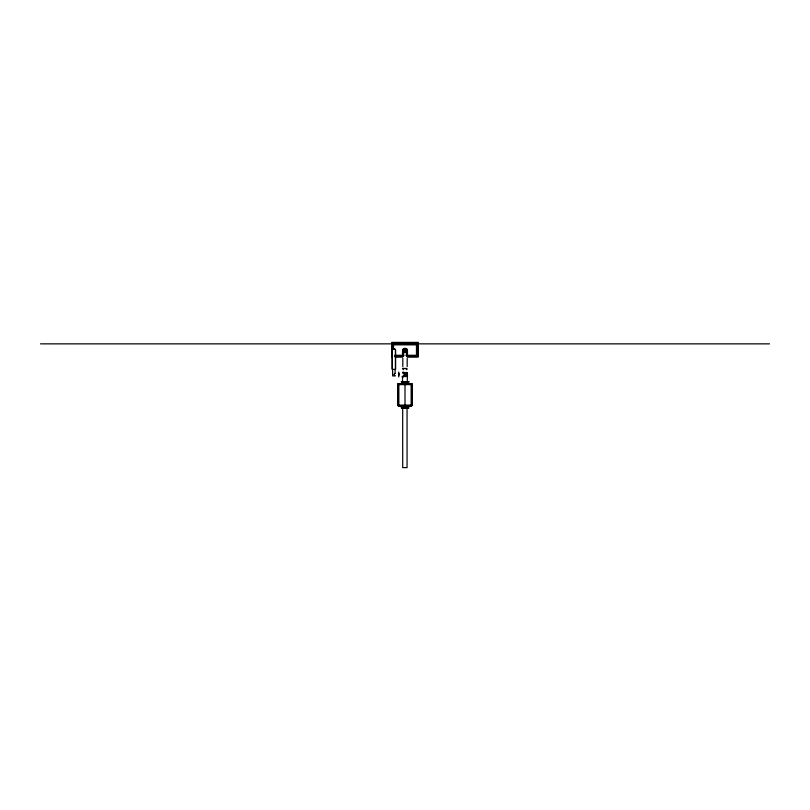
<?xml version="1.0" encoding="UTF-8"?>
<svg xmlns="http://www.w3.org/2000/svg" width="810" height="810" viewBox="0 0 810 810"><rect width="100%" height="100%" fill="white"/><g stroke="black" fill="none" stroke-linecap="round" stroke-linejoin="round"><path stroke-width="1.21" d="M392.637 369.37L392.637 375.931L395.077 375.931M402.529 376.994L402.499 381.763L403.258 381.753M402.813 366.576L402.813 358.384M407.177 366.576L407.187 358.384M407.44 374.979L407.045 376.225M402.965 377.075L404.838 374.716M402.793 376.721L404.878 374.635M394.996 373.39L393.883 374.503L394.996 375.637M402.853 376.67L402.367 376.63M404.798 374.676L402.084 376.863M406.742 381.753L408.685 381.763L408.108 381.773M401.638 381.753C399.836 381.773 404.089 381.743 402.054 381.773M405.385 381.753L407.643 381.763M402.975 369.532L403.623 369.552M407.025 369.542L406.195 369.552M407.369 381.763L406.134 381.753M407.248 381.753L407.47 374.524M402.236 381.955L402.924 381.966L401.578 381.976M401.719 407.794L401.102 407.784L403.026 407.774M404.251 407.977L402.357 407.987L403.552 407.977M406.893 407.977L408.685 407.987L408.108 407.997M408.25 381.773L408.898 381.763L407.946 381.773M401.75 407.977L402.205 407.997M407.43 407.987L406.286 407.977L407.248 407.987M407.065 368.449L402.57 368.439L403.258 368.449M401.73 406.134L401.112 406.144L403.927 406.124M408.27 406.154L408.888 406.144L406.134 406.134M408.281 407.794L408.898 407.784L406.185 407.774M408.129 381.976L408.898 381.966L406.185 381.955M402.236 381.753L403.4 381.753M402.661 381.955L406.873 381.955M402.469 383.596L404.028 383.596M402.661 407.774L405.557 407.764M406.6 407.997L405.385 407.977M402.894 381.753L404.322 381.753M391.686 343.561L418.314 343.561M392.293 343.713L417.707 343.713M40.5 343.855L769.5 343.855M392.293 344.058L417.707 344.058M392.506 344.351L417.494 344.351M393.528 344.837L416.472 344.837M394.733 355.276L403.188 355.276M406.812 355.276L416.472 355.276L416.472 344.371M394.996 355.995L402.499 355.995M407.501 355.995L417.494 355.995M394.713 356.167L403.188 356.167M406.812 356.167L417.707 356.167M394.713 356.522L403.188 356.522M406.812 356.522L417.707 356.522L417.707 343.248L392.293 343.248L392.334 369.37L395.401 369.37L395.401 350.315A1.225 1.225 0 0 0 394.176 349.09L393.559 349.09A1.225 1.225 0 0 0 392.334 350.315M395.31 357.028L402.58 357.028M407.42 357.028L418.314 357.028L418.314 342.387L391.686 342.387L391.686 357.028M403.896 381.743L405.557 381.743M397.832 383.586L412.168 383.586M398.854 383.798L401.315 383.798M408.685 383.798L411.146 383.798M397.872 384.618L412.158 384.618L412.168 405.101A1.023 1.023 0 0 1 411.146 406.124L398.854 406.124A1.023 1.023 0 0 1 397.832 405.101L397.832 384.618A1.023 1.023 0 0 1 398.854 383.586L398.854 406.114M397.872 405.101L412.158 405.101M398.854 405.921L401.315 405.921M408.685 405.921L411.146 405.921M403.957 407.977L405.526 407.977M405.638 383.586L407.531 383.596M405.709 406.124L406.792 406.134M405.354 407.774L406.873 407.774M402.651 407.997L403.005 407.997M402.489 372.499L404.848 374.392L402.955 371.982M402.914 372.428L404.767 374.281M407.025 372.742L407.47 374.372M417.494 343.531L417.494 356.471M411.966 384.618L411.966 405.101M411.146 406.114L411.146 383.606A1.023 1.023 0 0 1 412.168 384.618M407.47 350.406L407.47 353.909M407.055 407.4L407.055 467.613L402.702 467.613L402.692 407.4M405 348.381L405 351.884M405 372.357L405 376.69M405 383.626L405 406.114M402.529 350.406L402.529 353.909M398.996 373.42L398.996 375.293M398.753 372.063L398.753 376.984M398.034 384.618L398.034 405.101M395.614 369.168L395.614 350.315A1.438 1.438 0 0 0 394.176 348.887L393.559 348.887A1.438 1.438 0 0 0 392.131 350.315L392.131 369.168M395.098 369.37L395.098 373.288M393.528 344.371L393.528 349.475M392.506 343.531L392.506 349.94M406.205 372.347A2.47 2.47 0 0 1 406.164 376.68M403.795 376.66A2.47 2.47 0 0 1 403.238 376.235M403.036 373.005A2.47 2.47 0 0 1 403.836 372.327M403.815 355.418A2.187 1.792 0 0 1 403.35 352.735A2.187 1.792 0 0 1 406.65 352.735A2.187 1.792 0 0 1 406.185 355.418M403.026 351.621A2.47 2.025 0 0 1 403.339 348.908A2.47 2.025 0 0 1 406.66 348.908A2.47 2.025 0 0 1 406.974 351.621M406.185 352.188A2.47 2.025 0 0 1 403.815 352.188M403.866 355.712A2.47 2.025 0 0 1 403.086 352.633A2.47 2.025 0 0 1 406.914 352.633A2.47 2.025 0 0 1 406.134 355.712M405.921 351.165A1.296 1.073 0 0 1 404.079 351.165M404.079 349.647A1.296 1.073 0 0 1 405.921 349.647M404.079 349.302A1.296 1.073 0 0 1 405.921 349.302M402.965 351.064A2.187 1.792 0 0 1 405 348.614A2.187 1.792 0 0 1 407.035 351.064M406.195 351.915A2.187 1.792 0 0 1 403.805 351.915M403.805 354.243A2.187 1.792 0 0 1 403.35 351.56A2.187 1.792 0 0 1 406.65 351.56A2.187 1.792 0 0 1 406.195 354.243M403.795 353.14A1.296 1.073 0 0 1 405 351.672A1.296 1.073 0 0 1 406.205 353.14M406.215 373.035A1.903 1.903 0 0 1 406.185 375.982M407.045 373.106L407.41 373.967L407.076 373.167"/></g></svg>
